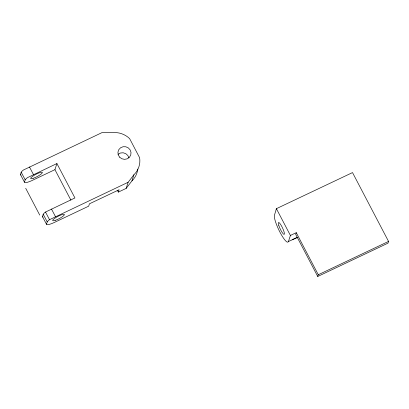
<?xml version="1.0" encoding="UTF-8"?>
<svg xmlns="http://www.w3.org/2000/svg" width="409" height="409" viewBox="0 0 409 409"><rect width="100%" height="100%" fill="white"/><g stroke="black" fill="none" stroke-linecap="round" stroke-linejoin="round"><path stroke-width="0.61" d="M24.453 182.158L25.2 179.848A9.908 1.953 -27.6 0 1 27.495 177.624L56.912 163.539L54.934 169.658L31.513 180.768A9.908 1.953 -27.6 0 1 24.453 182.158L20.45 174.51L21.196 172.199A9.908 1.953 -27.6 0 1 23.492 169.975L102.092 132.567L111.902 132.69A20.915 20.102 17.9 0 1 129.617 138.61L139.627 157.731A20.915 20.102 17.9 0 1 133.927 174.755L131.949 180.88L126.141 188.406L118.334 192.107L117.449 190.41M118.334 192.107L119.101 189.745L89.433 203.815L88.671 206.172L53.538 222.833A9.908 1.953 -27.6 0 1 46.478 224.224L42.47 216.576L43.216 214.265A9.908 1.953 -27.6 0 1 45.511 212.041L74.929 197.956L56.912 163.539M46.478 224.224L47.224 221.913A9.908 1.953 -27.6 0 1 49.515 219.689L128.119 182.286L133.927 174.755M126.141 188.406L128.119 182.286M288.355 241.796L290.41 235.446L296.264 232.67L295.707 234.403L317.727 276.469L387.993 243.15L388.55 241.417L352.512 172.583L276.397 208.677L274.454 215.236A15.169 2.924 64.6 0 0 280.068 232.389A15.169 2.924 64.6 0 0 288.248 241.586L297.282 237.568M317.727 276.469L318.284 274.736L296.264 232.67M318.284 274.736L388.55 241.417M292.149 239.735L297.169 237.358M276.397 208.677L290.41 235.446M54.934 169.658L70.885 200.129M29.489 166.995L33.492 174.643M51.508 209.065L55.512 216.714M45.511 212.041L49.515 219.689M21.196 172.199L25.2 179.848M43.216 214.265L47.224 221.913M25.711 188.293L39.724 215.062M43.006 217.041A9.908 1.953 -27.6 0 1 42.47 216.576M20.987 174.97A9.908 1.953 -27.6 0 1 20.45 174.51M118.083 154.28A6.605 6.35 17.9 0 1 128.932 157.91M137.542 170.563A20.915 20.102 17.9 0 1 131.949 180.88M137.777 169.029A20.915 20.102 17.9 0 1 137.634 170.057M33.124 178.339A6.605 1.299 -27.6 0 0 42.393 172.675A6.605 1.299 -27.6 0 0 34.095 175.338A6.605 1.299 -27.6 0 0 33.124 178.339M55.149 220.405A6.605 1.299 -27.6 0 0 64.412 214.74A6.605 1.299 -27.6 0 0 56.115 217.404A6.605 1.299 -27.6 0 0 55.149 220.405M119.597 157.148A6.605 6.35 17.9 0 0 130.737 155.077A6.605 6.35 17.9 0 0 123.089 146.724A6.605 6.35 17.9 0 0 119.597 157.148M278.831 225.579A6.605 1.273 64.6 0 0 284.107 234.403A6.605 1.273 64.6 0 0 281.111 225.252A6.605 1.273 64.6 0 0 278.831 225.579"/></g></svg>
